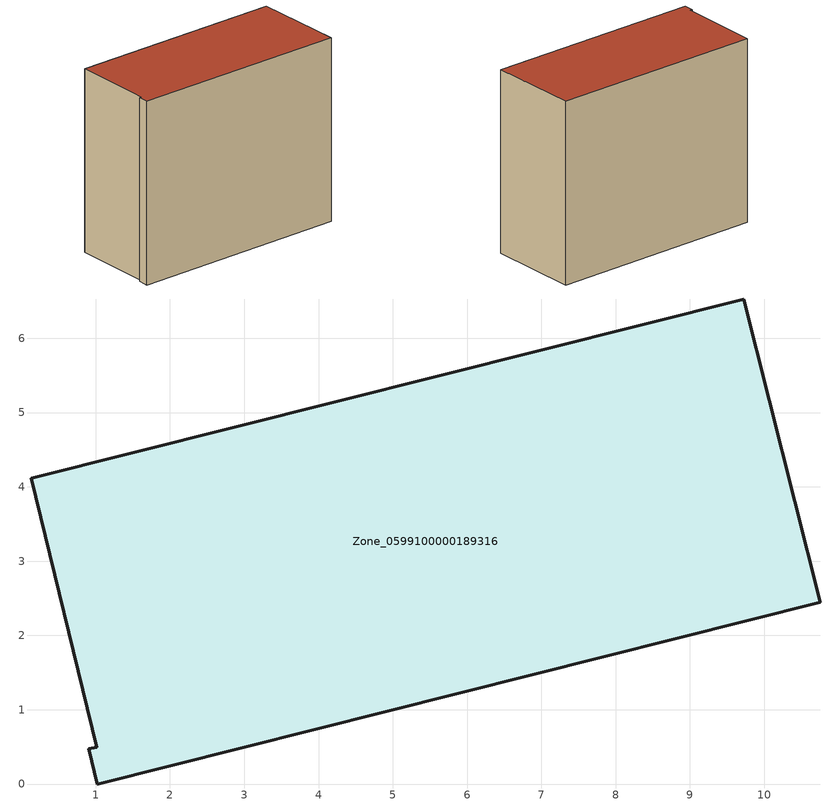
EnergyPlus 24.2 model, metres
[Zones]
Zone_0599100000189316
 floor ground (C_G): 1.02,0 0.91,0.47 1.01,0.49 0.13,4.11 9.73,6.53 10.75,2.44 z0
 wall outside (C_F): 10.75,2.44 9.73,6.53 0.13,4.11 1.01,0.49 0.91,0.47 1.02,0 10.75,2.44 z0:8.4
 roof outside (C_R): 0.91,0.47 1.02,0 10.75,2.44 9.73,6.53 0.13,4.11 1.01,0.49 z8.4
[BUILDING]
Pand.0599100000189316: North Axis=0; Terrain=City; Loads Convergence Tolerance Value=0.04; Temperature Convergence Tolerance Value=0.4; Solar Distribution=FullExterior; Maximum Number of Warmup Days=25; Minimum Number of Warmup Days=1
[Site:Location]
Rotterdam.The.Hague.AP_ZH_NLD Design_Conditions: Latitude=51.96; Longitude=4.45; Time Zone=1; Elevation=-4.5
[SITE:GROUNDTEMPERATURE:BUILDINGSURFACE]
18, 18, 18, 18, 18, 18, 18, 18, 18, 18, 18, 18
[MATERIAL] Thermal Absorptance=0.9; Solar Absorptance=0.7; Visible Absorptance=0.7
Name | Roughness | Thickness | Conductivity | Density | Specific Heat
G.TI.1992-2005 | MediumSmooth | 0.15 | 0.06 | 540 | 1210
F.TI.1992-2005 | Rough | 0.3 | 0.12 | 1920 | 840
R.TI.1992-2005 | MediumRough | 0.2 | 0.08 | 1500 | 1000
[CONSTRUCTION]
C_G: G.TI.1992-2005
C_F: F.TI.1992-2005
C_R: R.TI.1992-2005
[ZONE]
Zone_0599100000189316: Type=1; Multiplier=1; Ceiling Height=Autocalculate; Volume=Autocalculate; Floor Area=autocalculate; Part of Total Floor Area=Yes
[ZONEINFILTRATION:DESIGNFLOWRATE]
Infil_Zone_0599100000189316: Zone or ZoneList or Space or SpaceList=Zone_0599100000189316; Schedule=AlwaysOn; Design Flow Rate Calculation Method=Flow/Area; Flow Rate per Floor Area=0.0015; Constant Term Coefficient=1; Temperature Term Coefficient=0; Velocity Term Coefficient=0; Velocity Squared Term Coefficient=0
[HVACTEMPLATE:ZONE:IDEALLOADSAIRSYSTEM]
Zone_0599100000189316: Maximum Heating Supply Air Temperature=50; Minimum Cooling Supply Air Temperature=13; Maximum Heating Supply Air Humidity Ratio=0.0156; Minimum Cooling Supply Air Humidity Ratio=0.0077; Heating Limit=NoLimit; Cooling Limit=NoLimit; Dehumidification Control Type=ConstantSensibleHeatRatio; Cooling Sensible Heat Ratio=0.7; Dehumidification Setpoint=60; Humidification Control Type=None; Humidification Setpoint=30; Outdoor Air Method=None; Outdoor Air Flow Rate per Person=0.00944; Outdoor Air Flow Rate per Zone Floor Area=0; Outdoor Air Flow Rate per Zone=0; Demand Controlled Ventilation Type=None; Outdoor Air Economizer Type=NoEconomizer; Heat Recovery Type=None; Sensible Heat Recovery Effectiveness=0.7; Latent Heat Recovery Effectiveness=0.65
[ZONECONTROL:THERMOSTAT]
ThermostatControl_Zone_0599100000189316: Zone or ZoneList=Zone_0599100000189316; Control Type Schedule=DualSetpointControlType; Control 1=Thermostat_Zone_0599100000189316; Temperature Difference Between Cutout And Setpoint=0
[THERMOSTATSETPOINT:DUALSETPOINT]
Thermostat_Zone_0599100000189316: Heating Setpoint Temperature Schedule=HeatingSetpoint_Zone_0599100000189316; Cooling Setpoint Temperature Schedule=CoolingSetpoint_Zone_0599100000189316
[SCHEDULE:COMPACT]
HeatingSetpoint_Zone_0599100000189316: Through: 12/31, For: AllDays, Until: 24:00, 21
CoolingSetpoint_Zone_0599100000189316: Through: 12/31, For: AllDays, Until: 24:00, 24
DualSetpointControlType: Through: 12/31, For: AllDays, Until: 24:00, 4
AlwaysOn: Through: 12/31, For: AllDays, Until: 24:00, 1
